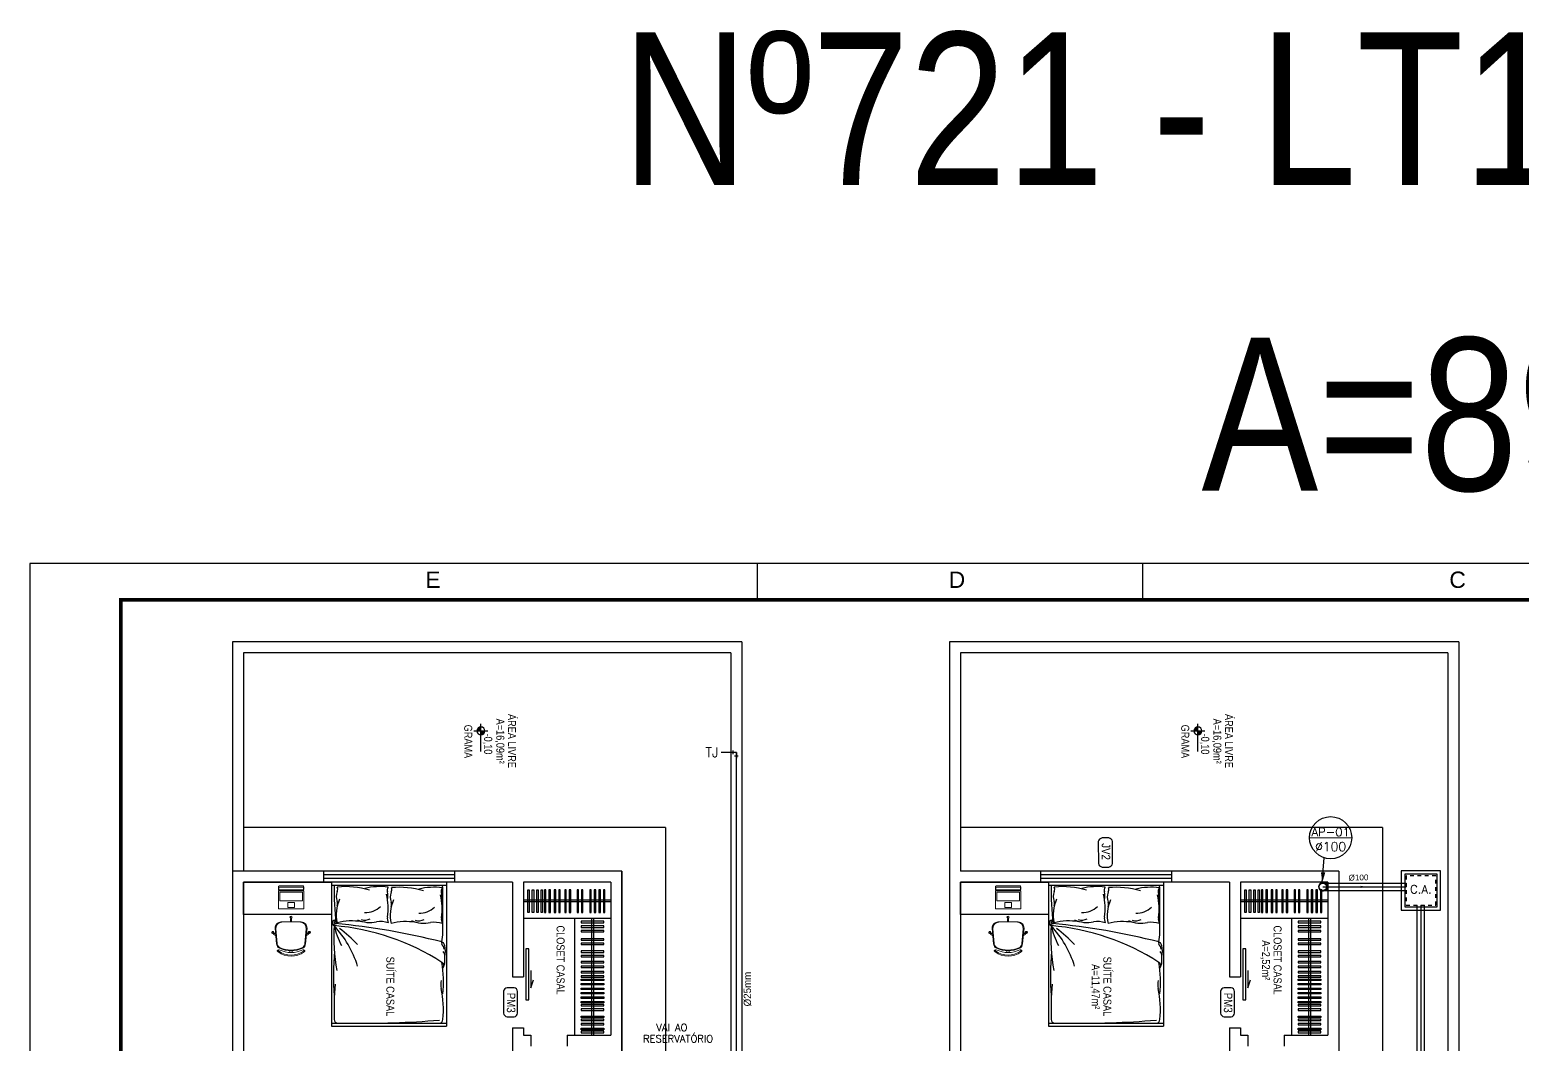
# Model space of a CAD drawing. Header units: millimetres. Extents: x -336 to -33, y -135 to 770.
# Drawn here: x -222.09 to -181.06, y 742.5 to 770.38 of the extents above; entities that cross this region are included whole.
import ezdxf
from ezdxf.enums import TextEntityAlignment as Align

# ---------------------------------------------------------------- set-up
doc = ezdxf.new("R2010")
doc.units = ezdxf.units.MM
doc.header["$LTSCALE"] = 50
doc.header["$MEASUREMENT"] = 0
doc.linetypes.add('HIDDEN', pattern=[0.375, 0.25, -0.125])
doc.layers.get('0').update_dxf_attribs({"linetype": 'CONTINUOUS'})
for name, color, linetype in [('-HIDRO', 8, 'CONTINUOUS'), ('A-PEN-C', 4, 'CONTINUOUS'), ('AF', 5, 'CONTINUOUS'), ('CONEXOES', 3, 'CONTINUOUS'), ('Diametro', 2, 'CONTINUOUS'), ('DIVERSOS', 1, 'CONTINUOUS'), ('E-txt-g', 3, 'CONTINUOUS'), ('E-TXT-Y', 2, 'CONTINUOUS'), ('HIDROGRAFIA', 4, 'CONTINUOUS'), ("PRANCHA - PROJETU'S", 7, 'CONTINUOUS'), ('Prumadas_T', 2, 'CONTINUOUS'), ('TEXTO', 4, 'CONTINUOUS'), ('Texto-Tubos', 7, 'CONTINUOUS'), ('TigreCad', 3, 'CONTINUOUS'), ('Tinterno', 9, 'CONTINUOUS'), ('TUBULAÇÃO_ESGOTO', 5, 'CONTINUOUS')]:
    doc.layers.add(name, color=color, linetype=linetype)
doc.layers.add('E-Lay-9', color=9, linetype='CONTINUOUS', lineweight=9)
doc.layers.add('E-Txt-W', color=7, linetype='CONTINUOUS', lineweight=20)
doc.styles.add('A16-E50', font='arial.ttf', dxfattribs={"height": 0.08})
doc.styles.add('ARIAL', font='arial.ttf', dxfattribs={"height": 2})
doc.styles.add('F2', font='swissc.ttf')
doc.styles.add('R80', font='simplex.shx', dxfattribs={"height": 12})
doc.styles.add('REG60', font='romans.shx', dxfattribs={"width": 0.8, "height": 0.15})
doc.styles.add('REG80', font='romans.shx', dxfattribs={"width": 0.8, "height": 0.2})
doc.styles.add('ROMANS', font='romans', dxfattribs={"height": 0.1})

# ---------------------------------------------------------------- blocks, each defined once
blk = doc.blocks.new('ADFSGASDFG')
at = {"layer": "PRANCHA - PROJETU'S", "color": 1}
for p, q in [((360.678, 107.346), (276.578, 107.346)), ((276.578, 107.346), (276.578, 47.946)), ((296.578, 106.346), (296.578, 107.346)), ((307.178, 106.346), (307.178, 107.346))]:
    blk.add_line(p, q, dxfattribs=at)
at = {"layer": "PRANCHA - PROJETU'S", "color": 4, "const_width": 0.1}
blk.add_lwpolyline([(279.078, 106.346), (359.678, 106.346), (359.678, 48.946), (279.078, 48.946)], close=True, dxfattribs=at)
at = {"layer": "PRANCHA - PROJETU'S", "color": 50, "linetype": 'Continuous', "style": 'ARIAL'}
for s, p in [('E', (287.661, 106.896)), ('D', (302.065, 106.896)), ('C', (315.828, 106.896))]:
    blk.add_text(s, height=0.45, dxfattribs=at).set_placement(p, align=Align.MIDDLE)
blk = doc.blocks.new('TXT-AMB75')
at = {"layer": 'E-txt-g', "style": 'REG80', "width": 0.8, "flags": 8}
blk.add_attdef('TXT', text='', height=0.2, dxfattribs=at).set_placement((0.005, 0.296), align=Align.CENTER)
at = {"layer": 'E-Txt-W', "style": 'REG60', "width": 0.8, "flags": 8}
blk.add_attdef('TXT', text='', height=0.15, dxfattribs=at).set_placement((0.005, 0.027), align=Align.CENTER)
blk = doc.blocks.new('Cadeira')
at = {"layer": 'E-Lay-9', "color": 8}
for p, q in [((-0.139, 0), (0.139, 0)), ((-0.009, 0.054), (-0.009, 0.077)), ((-0.008, 0), (-0.008, 0.043)), ((-0.008, 0.043), (-0.006, 0.043)), ((0.006, 0.043), (0.007, 0.043)), ((0.007, 0), (0.007, 0.043)), ((0.01, 0.054), (0.01, 0.077)), ((-0.25, -0.159), (-0.265, -0.141)), ((-0.236, -0.147), (-0.251, -0.129)), ((-0.24, -0.165), (-0.241, -0.166)), ((-0.213, -0.185), (-0.241, -0.166)), ((-0.23, -0.156), (-0.231, -0.158)), ((-0.214, -0.162), (-0.23, -0.156)), ((-0.219, -0.084), (-0.2, -0.302)), ((-0.209, -0.094), (-0.19, -0.298)), ((0.209, -0.094), (0.19, -0.298)), ((0.219, -0.084), (0.2, -0.302)), ((0.213, -0.185), (0.241, -0.166)), ((0.214, -0.162), (0.23, -0.156)), ((0.23, -0.156), (0.231, -0.158)), ((0.236, -0.147), (0.251, -0.129)), ((0.24, -0.165), (0.241, -0.166)), ((0.25, -0.159), (0.265, -0.141)), ((-0.017, -0.396), (-0.017, -0.42)), ((0.017, -0.396), (0.017, -0.42))]:
    blk.add_line(p, q, dxfattribs=at)
blk.add_lwpolyline([(0.163, -0.381, -0.237888), (-0.163, -0.381, 0.605717), (-0.174, -0.395, 0.122717), (-0.17, -0.4, 0.323529), (0.17, -0.4, 0.122717), (0.174, -0.395, 0.605717)], format="xyb", close=True, dxfattribs=at)
for centre in [(0, 0.047), (-0.238, -0.158), (0.238, -0.158)]:
    blk.add_circle(centre, 0.005, dxfattribs=at)
for centre, radius, start, end in [((-0.139, -0.08), 0.08, 90, 182.5692), ((0, 0.065), 0.015, 281.6334, 257.4537), ((0, 0.048), 0.0075, 221.8103, 318.1897), ((0.139, -0.08), 0.08, 357.4308, 90), ((-0.25, -0.144), 0.015, 322.5463, 298.3666), ((-0.239, -0.157), 0.0075, 261.8103, 358.1897), ((-0.12, -0.089), 0.0887, 95.5925, 183.2522), ((0.12, -0.089), 0.0887, 356.7478, 84.4075), ((0.239, -0.157), 0.0075, 181.8103, 278.1897), ((0.25, -0.144), 0.015, 241.6334, 217.4537), ((-0.13, -0.296), 0.07, 185.1212, 243.6047), ((-0.12, -0.292), 0.07, 185.2999, 245.7361), ((-0.182, -0.396), 0.00782, 29.8109, 225.3255), ((-0.163, -0.39), 0.0275, 205.1455, 233.4571), ((-0.163, -0.39), 0.0125, 205.1455, 233.1301), ((0, -0.034), 0.362, 243.6047, 296.3953), ((0, -0.025), 0.362, 245.7361, 294.2639), ((0.12, -0.292), 0.07, 294.2639, 354.7001), ((0.13, -0.296), 0.07, 296.3953, 354.8788), ((0.182, -0.396), 0.00782, 314.6745, 150.1891), ((0.163, -0.39), 0.0275, 306.5429, 334.8545), ((0, -0.165), 0.305, 234.1238, 305.8762)]:
    blk.add_arc(centre, radius, start, end, dxfattribs=at)
blk = doc.blocks.new('Notebook')
at = {"layer": 'E-Lay-9', "color": 8}
for p, q in [((-0.175, 0.305), (-0.175, 0.3)), ((-0.175, 0.3), (-0.175, 0.265)), ((0.165, 0.315), (-0.165, 0.315)), ((-0.165, 0.255), (0.165, 0.255)), ((0.175, 0.3), (0.175, 0.305)), ((0.175, 0.265), (0.175, 0.3))]:
    blk.add_line(p, q, dxfattribs=at)
for points in [[(-0.165, 0), (0.165, 0, 0.414214), (0.175, 0.01), (0.175, 0.24, 0.414214), (0.165, 0.25), (-0.165, 0.25, 0.414214), (-0.175, 0.24), (-0.175, 0.01, 0.414214)], [(-0.165, 0.26), (0.165, 0.26, 0.414214), (0.17, 0.265), (0.17, 0.295, 0.414214), (0.165, 0.3), (-0.165, 0.3, 0.414214), (-0.17, 0.295), (-0.17, 0.265, 0.414214)]]:
    blk.add_lwpolyline(points, format="xyb", close=True, dxfattribs=at)
for points in [[(-0.155, 0.11), (0.155, 0.11), (0.155, 0.23), (-0.155, 0.23)], [(-0.105, 0.25), (-0.145, 0.25), (-0.145, 0.255), (-0.105, 0.255)], [(0.105, 0.25), (0.145, 0.25), (0.145, 0.255), (0.105, 0.255)], [(-0.045, 0.02), (0.045, 0.02), (0.045, 0.09), (-0.045, 0.09)]]:
    blk.add_lwpolyline(points, close=True, dxfattribs=at)
for centre, start, end in [((-0.165, 0.305), 90, 180), ((-0.165, 0.265), 180, 270), ((0.165, 0.305), 0, 90), ((0.165, 0.265), 270, 360)]:
    blk.add_arc(centre, 0.01, start, end, dxfattribs=at)
blk = doc.blocks.new('NIVEL')
at = {"layer": 'DIVERSOS'}
h = blk.add_hatch(color=7, dxfattribs=at)
h.paths.add_polyline_path([(0, 0.137, 0.414214), (-0.137, 0), (0, 0)])
h.paths.add_polyline_path([(0, 0), (0, -0.137, 0.414214), (0.137, 0)])
at = {"layer": 'DIVERSOS', "color": 7}
for p, q in [((0.709, 0), (-0.242, 0)), ((0, 0.242), (0, -0.242))]:
    blk.add_line(p, q, dxfattribs=at)
blk.add_circle((0, 0), 0.137, dxfattribs=at)
blk = doc.blocks.new('j9n100s')
at = {"layer": 'TigreCad'}
for p, q in [((27, 51), (60, 51)), ((27, -51), (60, -51))]:
    blk.add_line(p, q, dxfattribs=at)
blk.add_circle((0, 0), 53.2, dxfattribs=at)
for start, end in [(61.785, 298.215), (298.215, 61.785)]:
    blk.add_arc((0, 0), 57.7, start, end, dxfattribs=at)
at = {"layer": 'Tinterno'}
blk.add_line((60, -51), (60, 51), dxfattribs=at)
blk.add_circle((0, 0), 51, dxfattribs=at)
blk = doc.blocks.new('_cxareia')
for p, q in [((40, 40), (-40, 40)), ((-40, 40), (-40, -40)), ((40, -40), (40, 40)), ((-40, -40), (40, -40))]:
    blk.add_line(p, q)
at = {"color": 1, "linetype": 'Continuous', "ltscale": 0.5}
for p, q in [((33, 33), (-33, 33)), ((-33, 33), (-33, -33)), ((33, -33), (33, 33)), ((-33, -33), (33, -33))]:
    blk.add_line(p, q, dxfattribs=at)
at = {"color": 1, "linetype": 'HIDDEN', "ltscale": 0.5}
for p, q in [((30, 30), (-30, 30)), ((-30, 30), (-30, -30)), ((30, -30), (30, 30)), ((-30, -30), (30, -30))]:
    blk.add_line(p, q, dxfattribs=at)
at = {"style": 'R80'}
blk.add_text('C.A.', height=17.28, dxfattribs=at).set_placement((-22, -6.1))

msp = doc.modelspace()

# ---------------------------------------------------------------- linework, layer by layer
at = {"layer": '-HIDRO', "linetype": 'Continuous'}
for p, q in [((-216.516, 753.553), (-216.516, 703.553)), ((-202.516, 753.553), (-216.516, 753.553)), ((-216.216, 753.253), (-216.216, 747.251)), ((-202.816, 753.253), (-216.216, 753.253)), ((-202.816, 753.253), (-202.816, 703.853)), ((-202.516, 753.553), (-202.516, 703.553)), ((-196.805, 753.553), (-196.805, 703.553)), ((-182.805, 753.553), (-196.805, 753.553)), ((-196.505, 753.253), (-196.505, 747.251)), ((-183.105, 753.253), (-196.505, 753.253)), ((-183.105, 753.253), (-183.105, 703.853)), ((-182.805, 753.553), (-182.805, 703.553)), ((-204.616, 748.451), (-216.216, 748.451)), ((-204.616, 748.451), (-204.616, 715.333)), ((-184.905, 748.451), (-196.505, 748.451)), ((-184.905, 748.451), (-184.905, 715.333)), ((-214.016, 747.251), (-216.216, 747.251)), ((-214.016, 747.251), (-214.016, 746.951)), ((-205.816, 747.251), (-210.416, 747.251)), ((-210.416, 747.251), (-210.416, 746.951)), ((-205.816, 747.251), (-205.816, 737.144)), ((-194.305, 747.251), (-196.505, 747.251)), ((-194.305, 747.251), (-194.305, 746.951)), ((-186.105, 747.251), (-190.705, 747.251)), ((-190.705, 747.251), (-190.705, 746.951)), ((-186.105, 747.251), (-186.105, 737.144)), ((-216.216, 746.951), (-216.216, 740.751)), ((-214.016, 746.951), (-216.216, 746.951)), ((-216.216, 746.951), (-216.216, 740.751)), ((-208.816, 746.951), (-210.416, 746.951)), ((-208.816, 746.951), (-208.816, 744.347)), ((-206.116, 746.951), (-208.516, 746.951)), ((-208.516, 746.951), (-208.516, 744.347)), ((-206.116, 746.951), (-206.116, 742.744)), ((-196.505, 746.951), (-196.505, 740.751)), ((-194.305, 746.951), (-196.505, 746.951)), ((-196.505, 746.951), (-196.505, 740.751)), ((-189.105, 746.951), (-190.705, 746.951)), ((-189.105, 746.951), (-189.105, 744.347)), ((-186.405, 746.951), (-188.805, 746.951)), ((-188.805, 746.951), (-188.805, 744.347)), ((-186.405, 746.951), (-186.405, 742.744)), ((-206.116, 745.951), (-208.516, 745.951)), ((-207.116, 745.951), (-207.116, 742.744)), ((-186.405, 745.951), (-188.805, 745.951)), ((-187.405, 745.951), (-187.405, 742.744)), ((-208.816, 744.347), (-208.516, 744.347)), ((-189.105, 744.347), (-188.805, 744.347)), ((-208.816, 742.947), (-208.816, 740.751)), ((-208.816, 742.947), (-208.516, 742.947)), ((-208.516, 742.947), (-208.516, 742.744)), ((-208.516, 742.744), (-208.316, 742.744)), ((-208.316, 742.744), (-208.316, 742.444)), ((-207.316, 742.744), (-206.116, 742.744)), ((-207.316, 742.744), (-207.316, 742.444)), ((-189.105, 742.947), (-189.105, 740.751)), ((-189.105, 742.947), (-188.805, 742.947)), ((-188.805, 742.947), (-188.805, 742.744)), ((-188.805, 742.744), (-188.605, 742.744)), ((-188.605, 742.744), (-188.605, 742.444)), ((-187.605, 742.744), (-186.405, 742.744)), ((-187.605, 742.744), (-187.605, 742.444))]:
    msp.add_line(p, q, dxfattribs=at)
at = {"layer": '-HIDRO'}
for p, q in [((-210.416, 747.251), (-214.016, 747.251)), ((-210.416, 747.151), (-214.016, 747.151)), ((-190.705, 747.251), (-194.305, 747.251)), ((-190.705, 747.151), (-194.305, 747.151)), ((-210.416, 747.051), (-214.016, 747.051)), ((-210.634, 746.951), (-214.016, 746.951)), ((-210.416, 746.951), (-214.016, 746.951)), ((-213.799, 746.951), (-213.799, 742.988)), ((-213.799, 746.866), (-210.634, 746.866)), ((-210.732, 745.57), (-210.732, 746.787)), ((-210.634, 746.951), (-210.634, 742.988)), ((-190.705, 747.051), (-194.305, 747.051)), ((-190.923, 746.951), (-194.305, 746.951)), ((-190.705, 746.951), (-194.305, 746.951)), ((-194.088, 746.951), (-194.088, 742.988)), ((-194.088, 746.866), (-190.923, 746.866)), ((-191.021, 745.57), (-191.021, 746.787)), ((-190.923, 746.951), (-190.923, 742.988)), ((-206.647, 745.951), (-206.647, 742.744)), ((-206.597, 745.951), (-206.597, 742.744)), ((-186.936, 745.951), (-186.936, 742.744)), ((-186.886, 745.951), (-186.886, 742.744)), ((-210.689, 744.701), (-210.732, 744.583)), ((-210.683, 744.735), (-210.683, 744.929)), ((-190.978, 744.701), (-191.021, 744.583)), ((-190.972, 744.735), (-190.972, 744.929)), ((-213.799, 743.073), (-210.634, 743.073)), ((-213.799, 742.988), (-210.634, 742.988)), ((-194.088, 743.073), (-190.923, 743.073)), ((-194.088, 742.988), (-190.923, 742.988))]:
    msp.add_line(p, q, dxfattribs=at)
at = {"layer": '-HIDRO', "ltscale": 0.5}
for p, q in [((-206.116, 746.456), (-208.516, 746.456)), ((-206.116, 746.406), (-208.516, 746.406)), ((-186.405, 746.456), (-188.805, 746.456)), ((-186.405, 746.406), (-188.805, 746.406))]:
    msp.add_line(p, q, dxfattribs=at)
at = {"layer": '-HIDRO', "linetype": 'Continuous'}
for points in [[(-192.425, 747.363, 0.331371), (-192.325, 747.463), (-192.325, 748.063, 0.332506), (-192.425, 748.164), (-192.614, 748.164, 0.330378), (-192.715, 748.064), (-192.714, 747.463, 0.331371), (-192.614, 747.363)], [(-208.778, 743.247, 0.331371), (-208.678, 743.347), (-208.679, 743.947, 0.332506), (-208.778, 744.047), (-208.967, 744.047, 0.330378), (-209.068, 743.948), (-209.067, 743.347, 0.331371), (-208.967, 743.247)], [(-189.067, 743.247, 0.331371), (-188.967, 743.347), (-188.968, 743.947, 0.332506), (-189.067, 744.047), (-189.256, 744.047, 0.330378), (-189.357, 743.948), (-189.356, 743.347, 0.331371), (-189.256, 743.247)]]:
    msp.add_lwpolyline(points, format="xyb", close=True, dxfattribs=at)
at = {"layer": '-HIDRO', "linetype": 'Continuous', "flags": 128}
for points in [[(-205.816, 747.251), (-216.516, 747.251), (-216.516, 723.833), (-213.816, 723.833), (-213.816, 722.133), (-216.516, 722.133), (-216.516, 709.833), (-209.916, 709.833), (-209.916, 716.533), (-205.816, 716.533), (-205.816, 733.447), (-208.516, 733.447), (-208.516, 737.144), (-205.816, 737.144), (-205.816, 747.251)], [(-208.314, 744.521), (-208.314, 744.046), (-208.241, 744.263)], [(-188.603, 744.521), (-188.603, 744.046), (-188.53, 744.263)]]:
    msp.add_lwpolyline(points, dxfattribs=at)
at = {"layer": '-HIDRO'}
for points in [[(-216.216, 746.062), (-216.216, 746.951), (-213.799, 746.951), (-213.799, 746.062)], [(-196.505, 746.062), (-196.505, 746.951), (-194.088, 746.951), (-194.088, 746.062)], [(-206.309, 742.933), (-206.309, 742.893), (-206.933, 742.893), (-206.933, 742.933)], [(-206.309, 742.811), (-206.309, 742.851), (-206.933, 742.851), (-206.933, 742.811)], [(-186.598, 742.933), (-186.598, 742.893), (-187.222, 742.893), (-187.222, 742.933)], [(-186.598, 742.811), (-186.598, 742.851), (-187.222, 742.851), (-187.222, 742.811)]]:
    msp.add_lwpolyline(points, close=True, dxfattribs=at)
at = {"layer": '-HIDRO', "ltscale": 0.5}
for points in [[(-208.361, 746.118), (-208.401, 746.118), (-208.401, 746.742), (-208.361, 746.742)], [(-208.238, 746.118), (-208.278, 746.118), (-208.278, 746.742), (-208.238, 746.742)], [(-208.114, 746.118), (-208.154, 746.118), (-208.154, 746.742), (-208.114, 746.742)], [(-207.991, 746.118), (-208.031, 746.118), (-208.031, 746.742), (-207.991, 746.742)], [(-207.943, 746.118), (-207.903, 746.118), (-207.903, 746.742), (-207.943, 746.742)], [(-207.819, 746.118), (-207.779, 746.118), (-207.779, 746.742), (-207.819, 746.742)], [(-207.673, 746.118), (-207.633, 746.118), (-207.633, 746.742), (-207.673, 746.742)], [(-207.55, 746.118), (-207.51, 746.118), (-207.51, 746.742), (-207.55, 746.742)], [(-207.382, 746.118), (-207.342, 746.118), (-207.342, 746.742), (-207.382, 746.742)], [(-207.259, 746.118), (-207.219, 746.118), (-207.219, 746.742), (-207.259, 746.742)], [(-207.046, 746.118), (-207.006, 746.118), (-207.006, 746.742), (-207.046, 746.742)], [(-206.923, 746.118), (-206.883, 746.118), (-206.883, 746.742), (-206.923, 746.742)], [(-206.695, 746.118), (-206.655, 746.118), (-206.655, 746.742), (-206.695, 746.742)], [(-206.572, 746.118), (-206.532, 746.118), (-206.532, 746.742), (-206.572, 746.742)], [(-206.442, 746.118), (-206.402, 746.118), (-206.402, 746.742), (-206.442, 746.742)], [(-206.319, 746.118), (-206.279, 746.118), (-206.279, 746.742), (-206.319, 746.742)], [(-188.65, 746.118), (-188.69, 746.118), (-188.69, 746.742), (-188.65, 746.742)], [(-188.527, 746.118), (-188.567, 746.118), (-188.567, 746.742), (-188.527, 746.742)], [(-188.403, 746.118), (-188.443, 746.118), (-188.443, 746.742), (-188.403, 746.742)], [(-188.28, 746.118), (-188.32, 746.118), (-188.32, 746.742), (-188.28, 746.742)], [(-188.232, 746.118), (-188.192, 746.118), (-188.192, 746.742), (-188.232, 746.742)], [(-188.108, 746.118), (-188.068, 746.118), (-188.068, 746.742), (-188.108, 746.742)], [(-187.962, 746.118), (-187.922, 746.118), (-187.922, 746.742), (-187.962, 746.742)], [(-187.839, 746.118), (-187.799, 746.118), (-187.799, 746.742), (-187.839, 746.742)], [(-187.671, 746.118), (-187.631, 746.118), (-187.631, 746.742), (-187.671, 746.742)], [(-187.548, 746.118), (-187.508, 746.118), (-187.508, 746.742), (-187.548, 746.742)], [(-187.335, 746.118), (-187.295, 746.118), (-187.295, 746.742), (-187.335, 746.742)], [(-187.212, 746.118), (-187.172, 746.118), (-187.172, 746.742), (-187.212, 746.742)], [(-186.984, 746.118), (-186.944, 746.118), (-186.944, 746.742), (-186.984, 746.742)], [(-186.861, 746.118), (-186.821, 746.118), (-186.821, 746.742), (-186.861, 746.742)], [(-186.731, 746.118), (-186.691, 746.118), (-186.691, 746.742), (-186.731, 746.742)], [(-186.608, 746.118), (-186.568, 746.118), (-186.568, 746.742), (-186.608, 746.742)], [(-206.309, 745.835), (-206.309, 745.875), (-206.933, 745.875), (-206.933, 745.835)], [(-186.598, 745.835), (-186.598, 745.875), (-187.222, 745.875), (-187.222, 745.835)], [(-206.309, 745.705), (-206.309, 745.745), (-206.933, 745.745), (-206.933, 745.705)], [(-206.309, 745.582), (-206.309, 745.622), (-206.933, 745.622), (-206.933, 745.582)], [(-186.598, 745.705), (-186.598, 745.745), (-187.222, 745.745), (-187.222, 745.705)], [(-186.598, 745.582), (-186.598, 745.622), (-187.222, 745.622), (-187.222, 745.582)], [(-206.309, 745.354), (-206.309, 745.394), (-206.933, 745.394), (-206.933, 745.354)], [(-206.309, 745.231), (-206.309, 745.271), (-206.933, 745.271), (-206.933, 745.231)], [(-206.309, 745.018), (-206.309, 745.058), (-206.933, 745.058), (-206.933, 745.018)], [(-186.598, 745.354), (-186.598, 745.394), (-187.222, 745.394), (-187.222, 745.354)], [(-186.598, 745.231), (-186.598, 745.271), (-187.222, 745.271), (-187.222, 745.231)], [(-186.598, 745.018), (-186.598, 745.058), (-187.222, 745.058), (-187.222, 745.018)], [(-206.309, 744.895), (-206.309, 744.935), (-206.933, 744.935), (-206.933, 744.895)], [(-206.309, 744.727), (-206.309, 744.767), (-206.933, 744.767), (-206.933, 744.727)], [(-206.309, 744.604), (-206.309, 744.644), (-206.933, 744.644), (-206.933, 744.604)], [(-186.598, 744.895), (-186.598, 744.935), (-187.222, 744.935), (-187.222, 744.895)], [(-186.598, 744.727), (-186.598, 744.767), (-187.222, 744.767), (-187.222, 744.727)], [(-186.598, 744.604), (-186.598, 744.644), (-187.222, 744.644), (-187.222, 744.604)], [(-206.309, 744.457), (-206.309, 744.497), (-206.933, 744.497), (-206.933, 744.457)], [(-206.309, 744.334), (-206.309, 744.374), (-206.933, 744.374), (-206.933, 744.334)], [(-206.309, 744.286), (-206.309, 744.246), (-206.933, 744.246), (-206.933, 744.286)], [(-186.598, 744.457), (-186.598, 744.497), (-187.222, 744.497), (-187.222, 744.457)], [(-186.598, 744.334), (-186.598, 744.374), (-187.222, 744.374), (-187.222, 744.334)], [(-186.598, 744.286), (-186.598, 744.246), (-187.222, 744.246), (-187.222, 744.286)], [(-206.309, 744.162), (-206.309, 744.122), (-206.933, 744.122), (-206.933, 744.162)], [(-206.309, 744.039), (-206.309, 743.999), (-206.933, 743.999), (-206.933, 744.039)], [(-206.309, 743.916), (-206.309, 743.876), (-206.933, 743.876), (-206.933, 743.916)], [(-206.309, 743.793), (-206.309, 743.753), (-206.933, 743.753), (-206.933, 743.793)], [(-186.598, 744.162), (-186.598, 744.122), (-187.222, 744.122), (-187.222, 744.162)], [(-186.598, 744.039), (-186.598, 743.999), (-187.222, 743.999), (-187.222, 744.039)], [(-186.598, 743.916), (-186.598, 743.876), (-187.222, 743.876), (-187.222, 743.916)], [(-186.598, 743.793), (-186.598, 743.753), (-187.222, 743.753), (-187.222, 743.793)], [(-206.309, 743.67), (-206.309, 743.63), (-206.933, 743.63), (-206.933, 743.67)], [(-206.309, 743.548), (-206.309, 743.588), (-206.933, 743.588), (-206.933, 743.548)], [(-206.309, 743.425), (-206.309, 743.465), (-206.933, 743.465), (-206.933, 743.425)], [(-186.598, 743.67), (-186.598, 743.63), (-187.222, 743.63), (-187.222, 743.67)], [(-186.598, 743.548), (-186.598, 743.588), (-187.222, 743.588), (-187.222, 743.548)], [(-186.598, 743.425), (-186.598, 743.465), (-187.222, 743.465), (-187.222, 743.425)], [(-206.309, 743.268), (-206.309, 743.228), (-206.933, 743.228), (-206.933, 743.268)], [(-206.309, 743.146), (-206.309, 743.186), (-206.933, 743.186), (-206.933, 743.146)], [(-206.309, 743.023), (-206.309, 743.063), (-206.933, 743.063), (-206.933, 743.023)], [(-186.598, 743.268), (-186.598, 743.228), (-187.222, 743.228), (-187.222, 743.268)], [(-186.598, 743.146), (-186.598, 743.186), (-187.222, 743.186), (-187.222, 743.146)], [(-186.598, 743.023), (-186.598, 743.063), (-187.222, 743.063), (-187.222, 743.023)]]:
    msp.add_lwpolyline(points, close=True, dxfattribs=at)
at = {"layer": '-HIDRO', "linetype": 'Continuous'}
for points in [[(-208.455, 745.112), (-208.455, 743.714), (-208.37, 743.714), (-208.37, 745.112)], [(-188.744, 745.112), (-188.744, 743.714), (-188.659, 743.714), (-188.659, 745.112)]]:
    msp.add_lwpolyline(points, close=True, dxfattribs=at)
at = {"layer": '-HIDRO'}
for centre, radius, start, end in [((-207.09, 746.677), 6.633, 178.3703, 187.5322), ((-213.334, 746.551), 0.334, 155.7877, 202.8808), ((-213.788, 746.755), 0.163, 335.7877, 21.7124), ((-213.426, 744.5), 2.325, 73.2017, 95.199), ((-212.466, 745.061), 1.766, 82.5099, 103.5732), ((-212.107, 746.721), 0.158, 144.3788, 195.1988), ((-212.681, 746.565), 0.437, 347.312, 15.1988), ((-211.848, 746.533), 0.334, 155.7877, 202.8808), ((-212.301, 746.736), 0.163, 335.7877, 21.7124), ((-211.939, 744.482), 2.325, 73.2017, 95.199), ((-210.98, 745.042), 1.766, 82.5099, 103.5732), ((-210.621, 746.702), 0.158, 144.3788, 195.1988), ((-211.195, 746.546), 0.437, 347.312, 15.1988), ((-210.831, 746.787), 0.0988, 360, 53.1301), ((-187.379, 746.677), 6.633, 178.3703, 187.5322), ((-193.623, 746.551), 0.334, 155.7877, 202.8808), ((-194.077, 746.755), 0.163, 335.7877, 21.7124), ((-193.715, 744.5), 2.325, 73.2017, 95.199), ((-192.755, 745.061), 1.766, 82.5099, 103.5732), ((-192.396, 746.721), 0.158, 144.3788, 195.1988), ((-192.97, 746.565), 0.437, 347.312, 15.1988), ((-192.137, 746.533), 0.334, 155.7877, 202.8808), ((-192.59, 746.736), 0.163, 335.7877, 21.7124), ((-192.228, 744.482), 2.325, 73.2017, 95.199), ((-191.269, 745.042), 1.766, 82.5099, 103.5732), ((-190.91, 746.702), 0.158, 144.3788, 195.1988), ((-191.484, 746.546), 0.437, 347.312, 15.1988), ((-191.12, 746.787), 0.0988, 360, 53.1301), ((-212.66, 746.055), 1.008, 155.118, 192.9862), ((-213.799, 746.356), 0.17, 339.0161, 22.8808), ((-212.862, 746.695), 0.582, 267.8295, 315.0098), ((-213.755, 746.244), 1.517, 350.3711, 14.26), ((-211.174, 746.037), 1.008, 155.118, 192.9862), ((-212.312, 746.337), 0.17, 339.0161, 22.8808), ((-211.376, 746.676), 0.582, 267.8295, 315.0098), ((-212.269, 746.225), 1.517, 350.3711, 14.26), ((-192.949, 746.055), 1.008, 155.118, 192.9862), ((-194.088, 746.356), 0.17, 339.0161, 22.8808), ((-193.151, 746.695), 0.582, 267.8295, 315.0098), ((-194.044, 746.244), 1.517, 350.3711, 14.26), ((-191.463, 746.037), 1.008, 155.118, 192.9862), ((-192.601, 746.337), 0.17, 339.0161, 22.8808), ((-191.665, 746.676), 0.582, 267.8295, 315.0098), ((-192.558, 746.225), 1.517, 350.3711, 14.26), ((-213.69, 745.827), 0.0818, 81.6091, 243.9382), ((-213.683, 745.852), 0.0413, 81.2915, 258.1256), ((-213.236, 744.355), 1.529, 79.7638, 105.4497), ((-212.729, 746.731), 0.892, 246.6878, 281.1217), ((-212.888, 746.239), 0.333, 254.1407, 297.6985), ((-212.444, 745.176), 0.689, 72.3598, 99.3926), ((-212.009, 745.948), 0.254, 170.3711, 206.9649), ((-211.75, 744.336), 1.529, 79.7638, 105.4497), ((-211.243, 746.712), 0.892, 246.6878, 281.1217), ((-211.402, 746.22), 0.333, 254.1407, 297.6985), ((-210.958, 745.157), 0.689, 72.3598, 99.3926), ((-210.523, 745.929), 0.254, 170.3711, 206.9649), ((-193.979, 745.827), 0.0818, 81.6091, 243.9382), ((-193.972, 745.852), 0.0413, 81.2915, 258.1256), ((-193.525, 744.355), 1.529, 79.7638, 105.4497), ((-193.018, 746.731), 0.892, 246.6878, 281.1217), ((-193.177, 746.239), 0.333, 254.1407, 297.6985), ((-192.733, 745.176), 0.689, 72.3598, 99.3926), ((-192.298, 745.948), 0.254, 170.3711, 206.9649), ((-192.039, 744.336), 1.529, 79.7638, 105.4497), ((-191.532, 746.712), 0.892, 246.6878, 281.1217), ((-191.691, 746.22), 0.333, 254.1407, 297.6985), ((-191.247, 745.157), 0.689, 72.3598, 99.3926), ((-190.812, 745.929), 0.254, 170.3711, 206.9649), ((-213.666, 745.847), 0.0818, 202.6052, 274.4989), ((-207.807, 745.495), 5.925, 177.4941, 189.5094), ((-215.836, 743.78), 2.889, 17.2387, 43.0858), ((-214.261, 739.332), 6.444, 57.0954, 85.2363), ((-211.062, 746.427), 2.748, 194.1894, 206.3096), ((-215.412, 727.109), 18.782, 75.6716, 84.7419), ((-215.216, 743.345), 2.848, 41.512, 54.8728), ((-211.988, 745.587), 1.256, 347.089, 359.2313), ((-193.955, 745.847), 0.0818, 202.6052, 274.4989), ((-188.096, 745.495), 5.925, 177.4941, 189.5094), ((-196.125, 743.78), 2.889, 17.2387, 43.0858), ((-194.55, 739.332), 6.444, 57.0954, 85.2363), ((-191.351, 746.427), 2.748, 194.1894, 206.3096), ((-195.701, 727.109), 18.782, 75.6716, 84.7419), ((-195.505, 743.345), 2.848, 41.512, 54.8728), ((-192.277, 745.587), 1.256, 347.089, 359.2313), ((-205.822, 744.347), 7.92, 174.9255, 183.8008), ((-210.817, 745.179), 0.138, 12.8827, 78.3869), ((-210.789, 745.271), 0.0329, 308.531, 30.6976), ((-210.896, 745.091), 0.2, 4.6849, 50.5984), ((-210.896, 744.916), 0.213, 356.6017, 37.7302), ((-211.367, 745.053), 0.702, 346.9286, 12.8827), ((-186.111, 744.347), 7.92, 174.9255, 183.8008), ((-191.106, 745.179), 0.138, 12.8827, 78.3869), ((-191.078, 745.271), 0.0329, 308.531, 30.6976), ((-191.185, 745.091), 0.2, 4.6849, 50.5984), ((-191.185, 744.916), 0.213, 356.6017, 37.7302), ((-191.656, 745.053), 0.702, 346.9286, 12.8827), ((-213.967, 744.205), 3.251, 354.178, 9.5071), ((-210.811, 744.657), 0.0988, 339.7541, 59.4872), ((-210.782, 744.735), 0.0988, 339.7541, 360), ((-210.782, 744.735), 0.0988, 339.7541, 360), ((-194.256, 744.205), 3.251, 354.178, 9.5071), ((-191.1, 744.657), 0.0988, 339.7541, 59.4872), ((-191.071, 744.735), 0.0988, 339.7541, 360), ((-191.071, 744.735), 0.0988, 339.7541, 360), ((-210.132, 744.159), 0.659, 172.4747, 191.3425), ((-190.421, 744.159), 0.659, 172.4747, 191.3425), ((-206.836, 743.47), 6.891, 174.3997, 182.4764), ((-213.609, 743.448), 2.889, 354.515, 11.6057), ((-187.125, 743.47), 6.891, 174.3997, 182.4764), ((-193.898, 743.448), 2.889, 354.515, 11.6057), ((-213.621, 743.172), 0.0988, 180, 270), ((-212.963, 769.481), 26.411, 269.1705, 274.6303), ((-210.831, 743.172), 0.0988, 270, 360), ((-193.91, 743.172), 0.0988, 180, 270), ((-193.252, 769.481), 26.411, 269.1705, 274.6303), ((-191.12, 743.172), 0.0988, 270, 360)]:
    msp.add_arc(centre, radius, start, end, dxfattribs=at)
at = {"layer": 'A-PEN-C'}
for p, q in [((-186.908, 748.171), (-185.747, 748.172)), ((-186.558, 746.937), (-186.502, 747.618))]:
    msp.add_line(p, q, dxfattribs=at)
msp.add_circle((-186.328, 748.171), 0.58, dxfattribs=at)
msp.add_solid([(-186.558, 746.937), (-186.595, 747.223), (-186.475, 747.213)], dxfattribs=at)
at = {"layer": 'AF', "color": 5, "linetype": 'Continuous'}
for p, q in [((-202.665, 750.517), (-203.083, 750.517)), ((-202.665, 707.97), (-202.665, 750.517))]:
    msp.add_line(p, q, dxfattribs=at)
at = {"layer": 'CONEXOES', "color": 2}
for p, q in [((-202.665, 750.517), (-202.825, 750.517)), ((-202.765, 750.567), (-202.765, 750.467)), ((-202.715, 750.417), (-202.615, 750.417)), ((-202.665, 750.517), (-202.665, 750.357))]:
    msp.add_line(p, q, dxfattribs=at)
at = {"layer": 'TigreCad'}
for p, q in [((-186.425, 746.924), (-184.251, 746.922)), ((-186.425, 746.721), (-184.251, 746.719)), ((-183.948, 723.79), (-183.948, 746.314)), ((-183.745, 723.79), (-183.745, 746.314))]:
    msp.add_line(p, q, dxfattribs=at)
at = {"layer": 'TUBULAÇÃO_ESGOTO'}
for p, q in [((-186.545, 746.822), (-184.251, 746.821)), ((-183.846, 746.314), (-183.846, 723.79))]:
    msp.add_line(p, q, dxfattribs=at)
msp.add_solid([(-185.359, 746.821), (-185.499, 746.789), (-185.5, 746.849)], dxfattribs=at)

# ---------------------------------------------------------------- block references
at = {"layer": '-HIDRO', "linetype": 'Continuous', "xscale": -0.7971733240954236, "yscale": 0.7971733240954236, "zscale": 0.7971733240954236, "rotation": 90}
for p in [(-209.687, 751.104), (-189.976, 751.104)]:
    msp.add_blockref('NIVEL', p, dxfattribs=at)
at = {"layer": '-HIDRO'}
ref = msp.add_blockref('TXT-AMB75', (-209.377, 750.833), dxfattribs=dict(at, xscale=1.458, yscale=1.458, zscale=1.458, rotation=270))
ref.add_attrib('TXT', 'ÁREA LIVRE', dxfattribs={"layer": 'E-txt-g', "color": 2, "height": 0.22, "rotation": 270, "style": 'F2'}).set_placement((-208.945, 750.829), align=Align.CENTER)
ref.add_attrib('TXT', 'A=16,09m²', dxfattribs={"layer": 'E-Txt-W', "height": 0.22, "rotation": 270, "style": 'F2'}).set_placement((-209.264, 750.824), align=Align.CENTER)
ref = msp.add_blockref('TXT-AMB75', (-189.666, 750.833), dxfattribs=dict(at, xscale=1.458, yscale=1.458, zscale=1.458, rotation=270))
ref.add_attrib('TXT', 'ÁREA LIVRE', dxfattribs={"layer": 'E-txt-g', "color": 2, "height": 0.22, "rotation": 270, "style": 'F2'}).set_placement((-189.234, 750.829), align=Align.CENTER)
ref.add_attrib('TXT', 'A=16,09m²', dxfattribs={"layer": 'E-Txt-W', "height": 0.22, "rotation": 270, "style": 'F2'}).set_placement((-189.553, 750.824), align=Align.CENTER)
at = {"layer": '-HIDRO', "yscale": 2, "zscale": 2}
for name, p, xscale in [('Notebook', (-214.907, 746.214, 6.572), 2), ('Notebook', (-195.196, 746.214, 6.572), 2), ('Cadeira', (-214.907, 745.854, 6.572), -2), ('Cadeira', (-195.196, 745.854, 6.572), -2)]:
    msp.add_blockref(name, p, dxfattribs=dict(at, xscale=xscale))
at = {"layer": '-HIDRO'}
ref = msp.add_blockref('TXT-AMB75', (-208.04, 744.811), dxfattribs=dict(at, xscale=1.458, yscale=1.458, zscale=1.458, rotation=270))
ref.add_attrib('TXT', 'CLOSET CASAL', dxfattribs={"layer": 'E-txt-g', "color": 2, "height": 0.22, "rotation": 270, "style": 'F2'}).set_placement((-207.608, 744.805), align=Align.CENTER)
ref = msp.add_blockref('TXT-AMB75', (-188.329, 744.811), dxfattribs=dict(at, xscale=1.458, yscale=1.458, zscale=1.458, rotation=270))
ref.add_attrib('TXT', 'CLOSET CASAL', dxfattribs={"layer": 'E-txt-g', "color": 2, "height": 0.22, "rotation": 270, "style": 'F2'}).set_placement((-187.897, 744.805), align=Align.CENTER)
ref.add_attrib('TXT', 'A=2,52m²', dxfattribs={"layer": 'E-Txt-W', "height": 0.22, "rotation": 270, "style": 'F2'}).set_placement((-188.216, 744.802), align=Align.CENTER)
ref = msp.add_blockref('TXT-AMB75', (-212.721, 744.084), dxfattribs=dict(at, xscale=1.458, yscale=1.458, zscale=1.458, rotation=270))
ref.add_attrib('TXT', 'SUÍTE CASAL', dxfattribs={"layer": 'E-txt-g', "color": 2, "height": 0.22, "rotation": 270, "style": 'F2'}).set_placement((-212.288, 744.082), align=Align.CENTER)
ref = msp.add_blockref('TXT-AMB75', (-193.01, 744.084), dxfattribs=dict(at, xscale=1.458, yscale=1.458, zscale=1.458, rotation=270))
ref.add_attrib('TXT', 'SUÍTE CASAL', dxfattribs={"layer": 'E-txt-g', "color": 2, "height": 0.22, "rotation": 270, "style": 'F2'}).set_placement((-192.577, 744.082), align=Align.CENTER)
ref.add_attrib('TXT', 'A=11,47m²', dxfattribs={"layer": 'E-Txt-W', "height": 0.22, "rotation": 270, "style": 'F2'}).set_placement((-192.896, 744.075), align=Align.CENTER)
at = {"layer": 'HIDROGRAFIA', "xscale": 0.01350000000093132, "yscale": 0.01350000000002183, "zscale": 0.0135}
msp.add_blockref('_cxareia', (-183.846, 746.719), dxfattribs=at)
at = {"layer": "PRANCHA - PROJETU'S", "color": 1}
msp.add_blockref('ADFSGASDFG', (-498.667, 648.365), dxfattribs=at)
at = {"layer": 'TigreCad', "xscale": 0.002, "yscale": 0.002, "zscale": 0.002, "rotation": 359.957027730433}
msp.add_blockref('j9n100s', (-186.545, 746.822), dxfattribs=at)

# ---------------------------------------------------------------- texts
at = {"layer": '-HIDRO', "linetype": 'Continuous', "style": 'F2'}
for s, height, p in [('GRAMA', 0.2194, (-209.927, 751.277)), ('GRAMA', 0.2194, (-190.216, 751.277)), ('-0,10', 0.2194, (-209.378, 751.033)), ('-0,10', 0.2194, (-189.667, 751.033)), ('JV2', 0.2332, (-192.387, 748.019, 3.424)), ('PM3', 0.2332, (-208.741, 743.91, 3.424)), ('PM3', 0.2332, (-189.03, 743.91, 3.424))]:
    msp.add_text(s, height=height, rotation=270, dxfattribs=at).set_placement(p, align=Align.TOP_LEFT)
at = {"layer": 'A-PEN-C', "style": 'ROMANS'}
for s, height, p in [('AP-01', 0.234, (-186.328, 748.209)), ('%%C100', 0.2494, (-186.329, 747.802))]:
    msp.add_text(s, height=height, rotation=0.0035, dxfattribs=at).set_placement(p, align=Align.CENTER)
at = {"layer": 'Diametro', "style": 'ROMANS'}
for s, p in [('VAI AO', (-204.439, 742.852)), (' RESERVATÓRIO', (-204.335, 742.545))]:
    msp.add_text(s, height=0.2, rotation=360, dxfattribs=at).set_placement(p, align=Align.CENTER)
at = {"layer": 'E-TXT-Y', "style": 'F2'}
for s, height, p in [('Nº721 - LT13 QD 36 -', 4.19827, (-205.812, 766.109)), ('A=89,60m²', 4.1983, (-189.877, 757.712))]:
    msp.add_text(s, height=height, dxfattribs=at).set_placement(p)
at = {"layer": 'Prumadas_T', "style": 'ROMANS'}
msp.add_text('TJ', height=0.2621, rotation=360, dxfattribs=at).set_placement((-203.515, 750.386))
at = {"layer": 'TEXTO'}
msp.add_text('Ø25mm', height=0.2, rotation=90, dxfattribs=at).set_placement((-202.364, 744.01), align=Align.MIDDLE_CENTER)
at = {"layer": 'Texto-Tubos', "style": 'A16-E50'}
msp.add_text('%%C100', height=0.16, rotation=0.8538, dxfattribs=at).set_placement((-185.562, 746.996), align=Align.CENTER)

doc.saveas('drawing.dxf')
